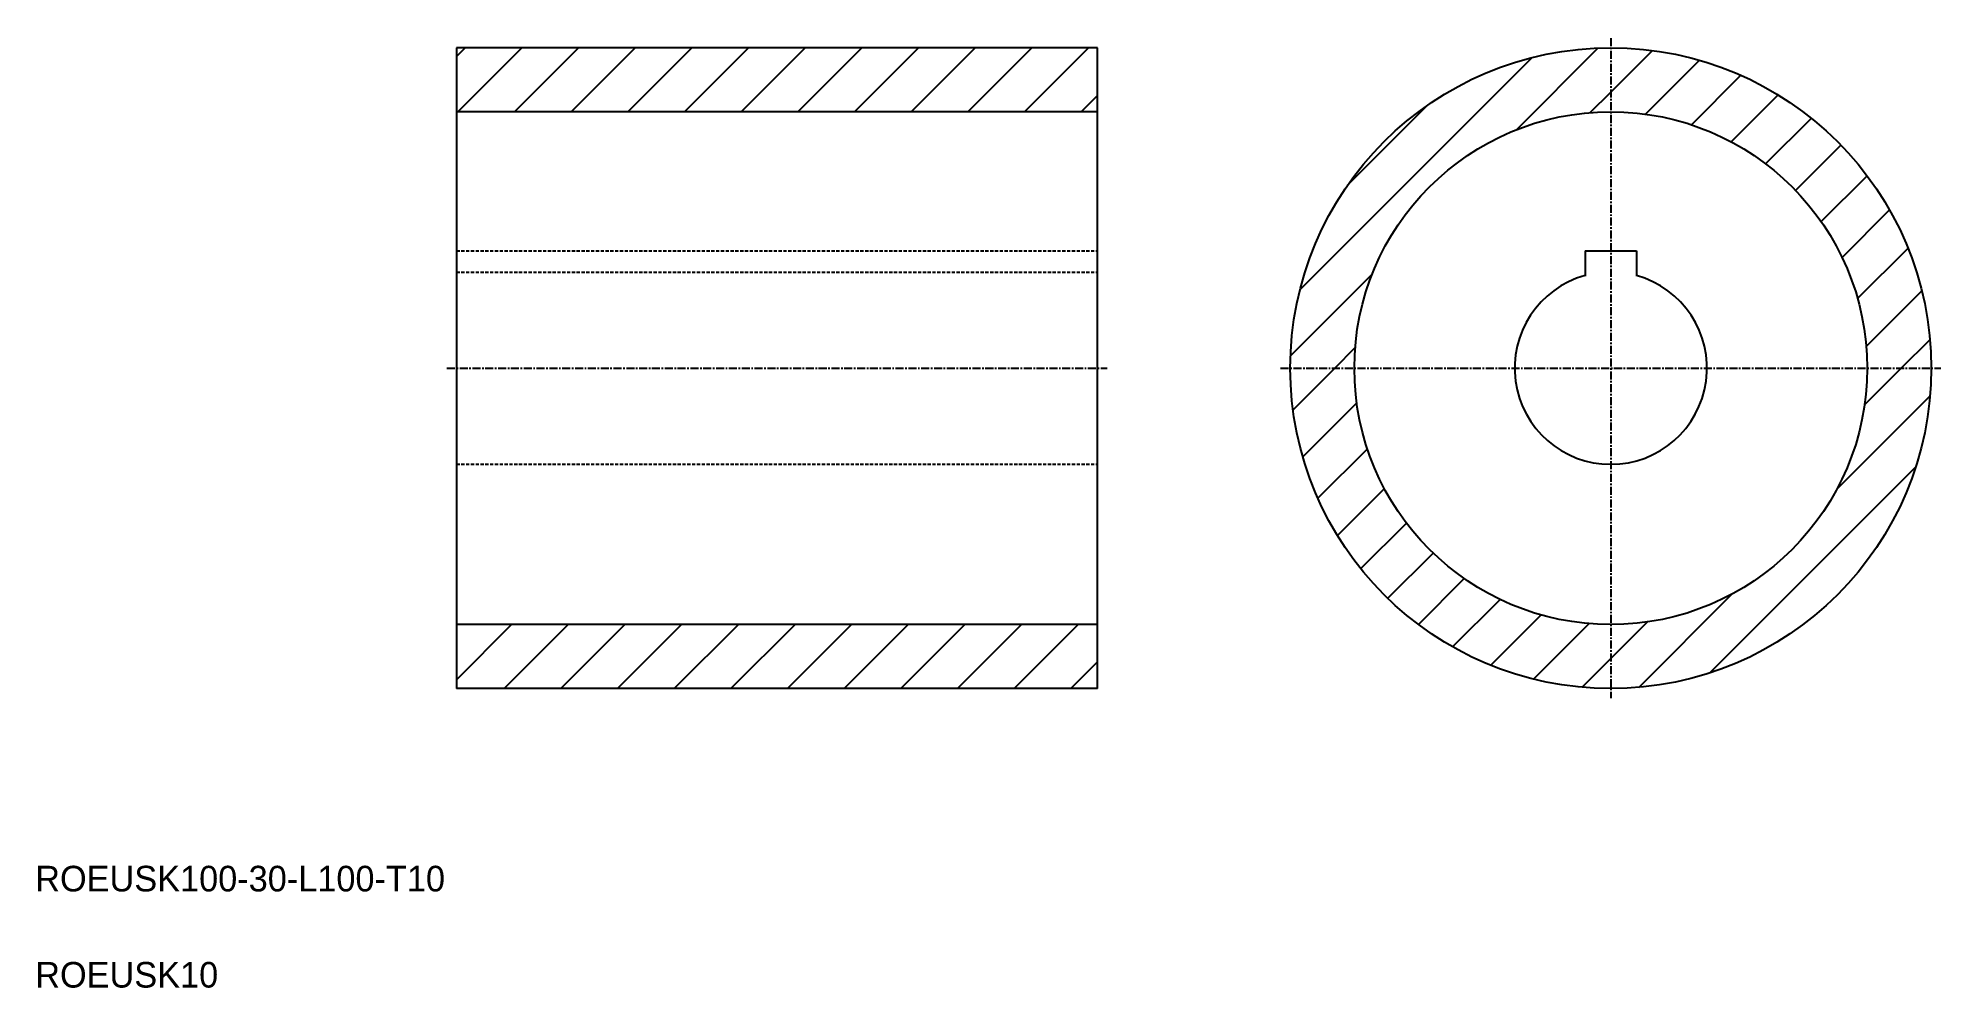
# Model space of a CAD drawing. Extents: x 10 to 307, y 10 to 158.
import ezdxf

# ---------------------------------------------------------------- set-up
doc = ezdxf.new("R2010")
doc.units = 0
doc.linetypes.add('CENTER', pattern=[2, 1.25, -0.25, 0.25, -0.25])
doc.linetypes.add('DASHED', pattern=[0.75, 0.5, -0.25])
doc.layers.get('0').update_dxf_attribs({"linetype": 'CONTINUOUS'})
doc.layers.add('CENTER', color=1, linetype='CENTER')

# ---------------------------------------------------------------- blocks, each defined once
blk = doc.blocks.new('*X2')
at = {"color": 0, "linetype": 'CONTINUOUS'}
for p, q in [((75.71, 155.26), (77.09, 156.64)), ((75.93, 146.64), (85.93, 156.64)), ((84.77, 146.64), (94.77, 156.64)), ((93.61, 146.64), (103.61, 156.64)), ((102.45, 146.64), (112.45, 156.64)), ((111.29, 146.64), (121.29, 156.64)), ((120.13, 146.64), (130.13, 156.64)), ((128.97, 146.64), (138.97, 156.64)), ((137.81, 146.64), (147.81, 156.64)), ((146.64, 146.64), (156.64, 156.64)), ((155.48, 146.64), (165.48, 156.64)), ((164.32, 146.64), (174.32, 156.64)), ((207.32, 118.93), (243.5, 155.11)), ((241.06, 143.84), (253.83, 156.61)), ((255.78, 149.72), (262.29, 156.22)), ((261.18, 146.28), (269.6, 154.7)), ((268.36, 144.62), (276.08, 152.34)), ((173.16, 146.64), (175.71, 149.19)), ((252.58, 146.52), (255.78, 149.72)), ((274.55, 141.97), (281.88, 149.29)), ((214.72, 135.17), (227.26, 147.71)), ((279.94, 138.52), (287.07, 145.65)), ((284.62, 134.36), (291.69, 141.43)), ((288.61, 129.51), (295.77, 136.67)), ((291.86, 123.92), (299.27, 131.33)), ((294.28, 117.5), (302.15, 125.37)), ((205.82, 108.59), (218.59, 121.36)), ((295.64, 110.02), (304.31, 118.69)), ((212.71, 106.64), (215.91, 109.85)), ((301.1, 106.64), (305.58, 111.13)), ((206.21, 100.14), (212.71, 106.64)), ((295.37, 100.92), (301.1, 106.64)), ((207.73, 92.83), (216.15, 101.24)), ((291.04, 87.74), (305.59, 102.3)), ((210.09, 86.35), (217.81, 94.07)), ((271.22, 59.09), (303.34, 91.21)), ((213.13, 80.55), (220.46, 87.88)), ((216.78, 75.36), (223.9, 82.48)), ((220.99, 70.73), (228.07, 77.8)), ((225.76, 66.66), (232.92, 73.82)), ((260.13, 56.83), (274.68, 71.39)), ((231.1, 63.16), (238.51, 70.57)), ((75.71, 58.03), (84.32, 66.64)), ((83.16, 56.64), (93.16, 66.64)), ((92, 56.64), (102, 66.64)), ((100.84, 56.64), (110.84, 66.64)), ((109.68, 56.64), (119.68, 66.64)), ((118.52, 56.64), (128.52, 66.64)), ((127.35, 56.64), (137.35, 66.64)), ((136.19, 56.64), (146.19, 66.64)), ((145.03, 56.64), (155.03, 66.64)), ((153.87, 56.64), (163.87, 66.64)), ((162.71, 56.64), (172.71, 66.64)), ((237.06, 60.28), (244.92, 68.15)), ((243.73, 58.12), (252.4, 66.79)), ((255.78, 61.33), (261.51, 67.06)), ((171.55, 56.64), (175.71, 60.8)), ((251.3, 56.85), (255.78, 61.33))]:
    blk.add_line(p, q, dxfattribs=at)

msp = doc.modelspace()

# ---------------------------------------------------------------- linework, layer by layer
at = {"color": 7, "linetype": 'CONTINUOUS'}
for p, q in [((75.71, 156.64), (75.71, 56.64)), ((175.71, 156.64), (75.71, 156.64)), ((175.71, 56.64), (175.71, 156.64)), ((175.71, 146.64), (75.71, 146.64)), ((251.78, 124.94), (259.78, 124.94)), ((251.78, 124.94), (251.78, 120.99)), ((259.78, 124.94), (259.78, 120.99)), ((175.71, 66.64), (75.71, 66.64)), ((175.71, 56.64), (75.71, 56.64))]:
    msp.add_line(p, q, dxfattribs=at)
at = {"color": 3, "linetype": 'DASHED'}
for p, q in [((75.71, 124.94), (175.71, 124.94)), ((75.71, 121.64), (175.71, 121.64)), ((75.71, 91.64), (175.71, 91.64))]:
    msp.add_line(p, q, dxfattribs=at)
msp.add_line((75.71, 106.64), (75.71, 106.64))
at = {"color": 7, "linetype": 'CONTINUOUS'}
for radius in [50, 40]:
    msp.add_circle((255.78, 106.64), radius, dxfattribs=at)
msp.add_arc((255.78, 106.64), 15, 105.466, 74.534, dxfattribs=at)
at = {"layer": 'CENTER', "color": 1, "linetype": 'CENTER'}
for p, q in [((255.78, 158.14), (255.78, 55.14)), ((74.21, 106.64), (177.21, 106.64)), ((204.28, 106.64), (307.28, 106.64))]:
    msp.add_line(p, q, dxfattribs=at)

# ---------------------------------------------------------------- block references
at = {"color": 3, "linetype": 'CONTINUOUS'}
msp.add_blockref('*X2', (0, 0), dxfattribs=at)

# ---------------------------------------------------------------- texts
at = {"color": 7, "linetype": 'CONTINUOUS'}
for s, p in [('ROEUSK100-30-L100-T10', (10, 25)), ('ROEUSK10', (10, 10))]:
    msp.add_text(s, height=4, dxfattribs=at).set_placement(p)

doc.saveas('drawing.dxf')
